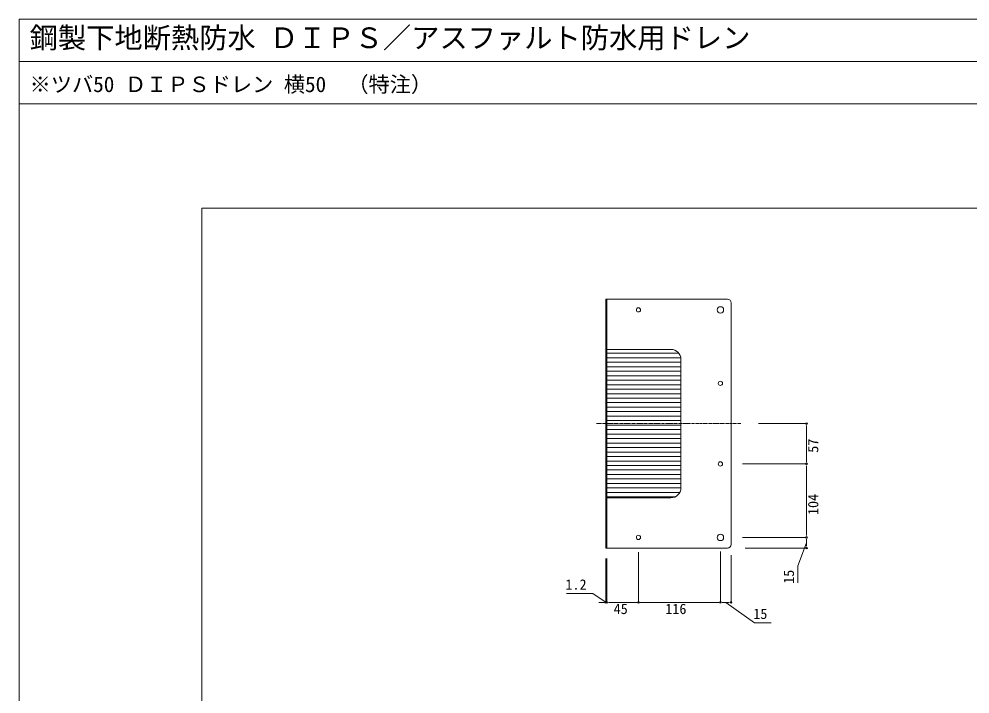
# Model space of a CAD drawing. Units: millimetres, scale not verified. Extents: x -1380 to 1380, y -955 to 955.
# Drawn here: x -1380 to -34, y 0 to 955 of the extents above; entities that cross this region are included whole.
import ezdxf
from ezdxf.enums import TextEntityAlignment as Align

# ---------------------------------------------------------------- set-up
doc = ezdxf.new("R2010")
doc.units = ezdxf.units.MM
doc.header["$LTSCALE"] = 3
doc.linetypes.add('USER1', pattern=[2, 1.25, -0.25, 0.25, -0.25])
for name, color, linetype, lineweight in [('0-0_0', 7, 'Continuous', 15), ('0-3_L-1', 7, 'Continuous', 18), ('0-4_L-5', 2, 'USER1', 18), ('0-6_L-6', 8, 'Continuous', 18), ('0-7_WAKU', 7, 'Continuous', 18), ('0-9_SUNPO', 7, 'Continuous', 18)]:
    doc.layers.add(name, color=color, linetype=linetype, lineweight=lineweight)
doc.styles.add('ＭＳ ゴシック', font='')
doc.styles.get('ＭＳ ゴシック').set_extended_font_data('MS Gothic')

msp = doc.modelspace()

# ---------------------------------------------------------------- linework, layer by layer
at = {"layer": '0-0_0', "lineweight": 18}
msp.add_line((-1380.079, 894.897), (1379.921, 894.897), dxfattribs=at)
at = {"layer": '0-0_0'}
for p, q in [((-265.429, 379.897), (-265.429, 377.397)), ((-265.429, 327.897), (-265.429, 330.397)), ((-265.429, 322.897), (-265.429, 320.397)), ((-265.429, 223.897), (-265.429, 226.397)), ((-265.429, 218.897), (-265.429, 216.397)), ((-265.429, 208.897), (-265.429, 211.397)), ((-552.045, 129.545), (-554.545, 129.545)), ((-545.845, 129.545), (-543.345, 129.545)), ((-545.845, 129.545), (-543.345, 129.545)), ((-505.845, 129.545), (-508.345, 129.545)), ((-500.845, 129.545), (-498.345, 129.545)), ((-389.845, 129.545), (-392.345, 129.545)), ((-384.845, 129.545), (-382.345, 129.545)), ((-374.845, 129.545), (-377.345, 129.545))]:
    msp.add_line(p, q, dxfattribs=at)
at = {"layer": '0-0_0', "lineweight": 18}
msp.add_lwpolyline([(-1121.329, -807.603), (1121.171, -807.603), (1121.171, 687.397), (-1121.329, 687.397)], close=True, dxfattribs=at)
at = {"layer": '0-0_0'}
for centre, start, end in [((-265.429, 382.397), 90, 270), ((-265.429, 382.397), 270, 90), ((-265.429, 325.397), 90, 270), ((-265.429, 325.397), 90, 270), ((-265.429, 325.397), 270, 90), ((-265.429, 325.397), 270, 90), ((-265.429, 221.397), 90, 270), ((-265.429, 221.397), 90, 270), ((-265.429, 221.397), 270, 90), ((-265.429, 221.397), 270, 90), ((-265.429, 206.397), 90, 270), ((-265.429, 206.397), 270, 90), ((-549.545, 129.545), 0, 180), ((-549.545, 129.545), 180, 0), ((-548.345, 129.545), 0, 180), ((-548.345, 129.545), 0, 180), ((-548.345, 129.545), 180, 0), ((-548.345, 129.545), 180, 0), ((-503.345, 129.545), 0, 180), ((-503.345, 129.545), 0, 180), ((-503.345, 129.545), 180, 0), ((-503.345, 129.545), 180, 0), ((-387.345, 129.545), 0, 180), ((-387.345, 129.545), 0, 180), ((-387.345, 129.545), 180, 0), ((-387.345, 129.545), 180, 0), ((-372.345, 129.545), 0, 180), ((-372.345, 129.545), 180, 0)]:
    msp.add_arc(centre, 1.25, start, end, dxfattribs=at)
at = {"layer": '0-3_L-1'}
for p, q in [((-548.345, 558.397), (-377.345, 558.397)), ((-372.345, 553.397), (-372.345, 211.397)), ((-548.345, 487.397), (-457.345, 487.397)), ((-443.345, 473.397), (-443.345, 291.397)), ((-457.345, 277.397), (-548.345, 277.397)), ((-377.345, 206.397), (-548.345, 206.397))]:
    msp.add_line(p, q, dxfattribs=at)
msp.add_lwpolyline([(-548.345, 558.397), (-549.545, 558.397), (-549.545, 206.397), (-548.345, 206.397)], close=True, dxfattribs=at)
for centre, radius in [((-503.345, 543.397), 3), ((-387.345, 543.397), 4.5), ((-387.345, 439.397), 3), ((-387.345, 325.397), 3), ((-503.345, 221.397), 3), ((-387.345, 221.397), 4.5)]:
    msp.add_circle(centre, radius, dxfattribs=at)
for centre, radius, start, end in [((-377.345, 553.397), 5, 0, 90), ((-457.345, 473.397), 14, 0, 90), ((-457.345, 291.397), 14, 270, 0), ((-377.345, 211.397), 5, 270, 0)]:
    msp.add_arc(centre, radius, start, end, dxfattribs=at)
at = {"layer": '0-4_L-5'}
for p, q in [((-548.345, 487.397), (-548.345, 277.397)), ((-358.52, 382.397), (-562.77, 382.397))]:
    msp.add_line(p, q, dxfattribs=at)
at = {"layer": '0-6_L-6'}
for p, q in [((-548.345, 481.934), (-446.249, 481.934)), ((-548.345, 475.584), (-443.517, 475.584)), ((-548.345, 469.234), (-443.345, 469.234)), ((-548.345, 462.884), (-443.345, 462.884)), ((-548.345, 456.534), (-443.345, 456.534)), ((-548.345, 450.184), (-443.345, 450.184)), ((-548.345, 443.834), (-443.345, 443.834)), ((-548.345, 437.484), (-443.345, 437.484)), ((-548.345, 431.134), (-443.345, 431.134)), ((-548.345, 424.784), (-443.345, 424.784)), ((-548.345, 418.434), (-443.345, 418.434)), ((-548.345, 412.084), (-443.345, 412.084)), ((-548.345, 405.734), (-443.345, 405.734)), ((-548.345, 399.384), (-443.345, 399.384)), ((-548.345, 393.034), (-443.345, 393.034)), ((-548.345, 386.684), (-443.345, 386.684)), ((-548.345, 380.334), (-443.345, 380.334)), ((-548.345, 373.984), (-443.345, 373.984)), ((-548.345, 367.634), (-443.345, 367.634)), ((-548.345, 361.284), (-443.345, 361.284)), ((-548.345, 354.934), (-443.345, 354.934)), ((-548.345, 348.584), (-443.345, 348.584)), ((-548.345, 342.234), (-443.345, 342.234)), ((-548.345, 335.884), (-443.345, 335.884)), ((-548.345, 329.534), (-443.345, 329.534)), ((-548.345, 323.184), (-443.345, 323.184)), ((-548.345, 316.834), (-443.345, 316.834)), ((-548.345, 310.484), (-443.345, 310.484)), ((-548.345, 304.134), (-443.345, 304.134)), ((-548.345, 297.784), (-443.345, 297.784)), ((-548.345, 291.434), (-443.345, 291.434)), ((-548.345, 285.084), (-444.849, 285.084)), ((-548.345, 278.734), (-451.375, 278.734))]:
    msp.add_line(p, q, dxfattribs=at)
at = {"layer": '0-7_WAKU'}
for points in [[(-1380.079, -955.103), (1379.921, -955.103), (1379.921, 954.897), (-1380.079, 954.897)], [(1379.921, 834.897), (-1380.079, 834.897), (-1380.079, 954.897), (1379.921, 954.897)]]:
    msp.add_lwpolyline(points, close=True, dxfattribs=at)
at = {"layer": '0-9_SUNPO'}
for p, q in [((-333.52, 382.397), (-265.429, 382.397)), ((-265.429, 330.397), (-265.429, 377.397)), ((-356.345, 325.397), (-265.429, 325.397)), ((-356.345, 325.397), (-265.429, 325.397)), ((-265.429, 320.397), (-265.429, 226.397)), ((-356.345, 221.397), (-265.429, 221.397)), ((-356.345, 221.397), (-265.429, 221.397)), ((-265.429, 211.397), (-265.429, 216.397)), ((-352.345, 206.397), (-265.429, 206.397)), ((-549.545, 191.397), (-549.545, 129.545)), ((-548.345, 191.397), (-548.345, 129.545)), ((-548.345, 191.397), (-548.345, 129.545)), ((-503.345, 200.397), (-503.345, 129.545)), ((-503.345, 200.397), (-503.345, 129.545)), ((-387.345, 201.397), (-387.345, 129.545)), ((-387.345, 201.397), (-387.345, 129.545)), ((-372.345, 196.397), (-372.345, 129.545)), ((-554.545, 129.545), (-559.545, 129.545)), ((-549.545, 129.545), (-548.345, 129.545)), ((-549.545, 129.545), (-548.345, 129.545)), ((-543.345, 129.545), (-538.345, 129.545)), ((-543.345, 129.545), (-508.345, 129.545)), ((-498.345, 129.545), (-392.345, 129.545)), ((-382.345, 129.545), (-377.345, 129.545))]:
    msp.add_line(p, q, dxfattribs=at)
for points in [[(-265.429, 213.897), (-277.929, 181.226), (-277.929, 157.297)], [(-548.945, 129.545), (-568.179, 142.045), (-605.204, 142.045)], [(-379.845, 129.545), (-339.338, 100.632), (-315.409, 100.632)]]:
    msp.add_lwpolyline(points, dxfattribs=at)

# ---------------------------------------------------------------- texts
at = {"layer": '0-7_WAKU', "style": 'ＭＳ ゴシック'}
for s, height, p in [('鋼製下地断熱防水 ＤＩＰＳ／アスファルト防水用ドレン', 29.33, (-1365.079, 904.897)), ('※ツバ50 ＤＩＰＳドレン 横50\u3000（特注）', 21.99, (-1365.079, 844.897))]:
    msp.add_text(s, height=height, dxfattribs=at).set_placement(p, align=Align.BOTTOM_LEFT)
at = {"layer": '0-9_SUNPO', "style": 'ＭＳ ゴシック'}
for s, p in [('57', (-244.429, 341.207)), ('104', (-244.429, 253.092)), ('15', (-278.929, 155.759))]:
    msp.add_text(s, height=14.66, rotation=90, dxfattribs=at).set_placement(p, align=Align.BOTTOM_LEFT)
for s, p in [('1.2', (-606.742, 143.045)), ('45', (-538.485, 108.545)), ('116', (-465.396, 108.545)), ('15', (-340.876, 101.632))]:
    msp.add_text(s, height=14.66, dxfattribs=at).set_placement(p, align=Align.BOTTOM_LEFT)

doc.saveas('drawing.dxf')
